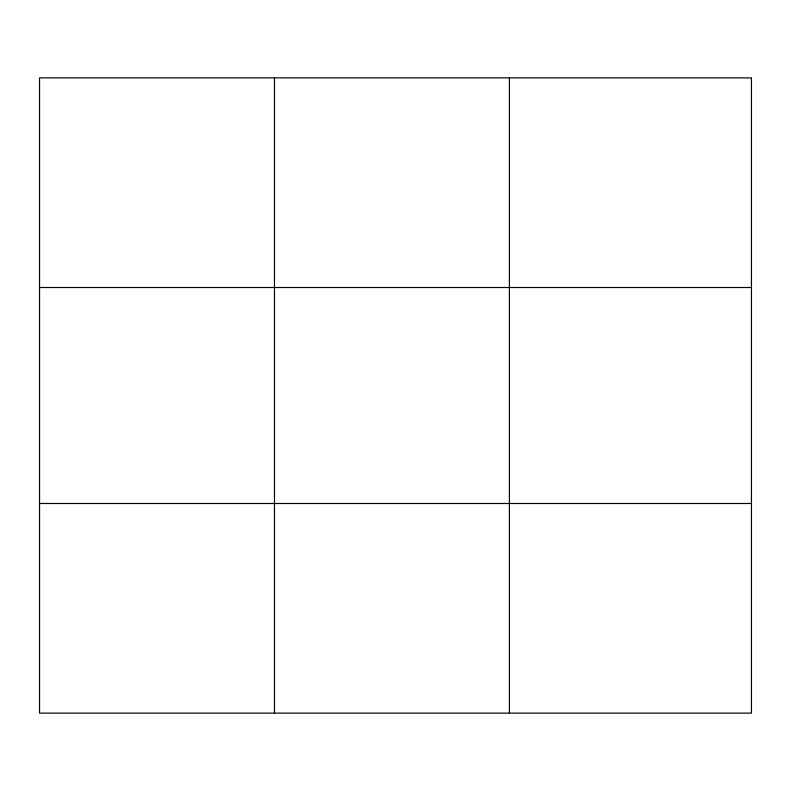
<?xml version="1.0" encoding="UTF-8"?>
<svg xmlns="http://www.w3.org/2000/svg" width="791" height="791" viewBox="0 0 791 791"><rect width="100%" height="100%" fill="white"/><g stroke="black" fill="none" stroke-linecap="round" stroke-linejoin="round"><path stroke-width="1.19" d="M274.477 77.874L274.477 713.126M509.404 77.874L509.404 713.126M39.55 287.509L751.45 287.509M39.55 503.491L751.45 503.491M751.45 660.712L751.45 713.126L39.55 713.126L39.55 77.874L751.45 77.874L751.45 660.712"/></g></svg>
